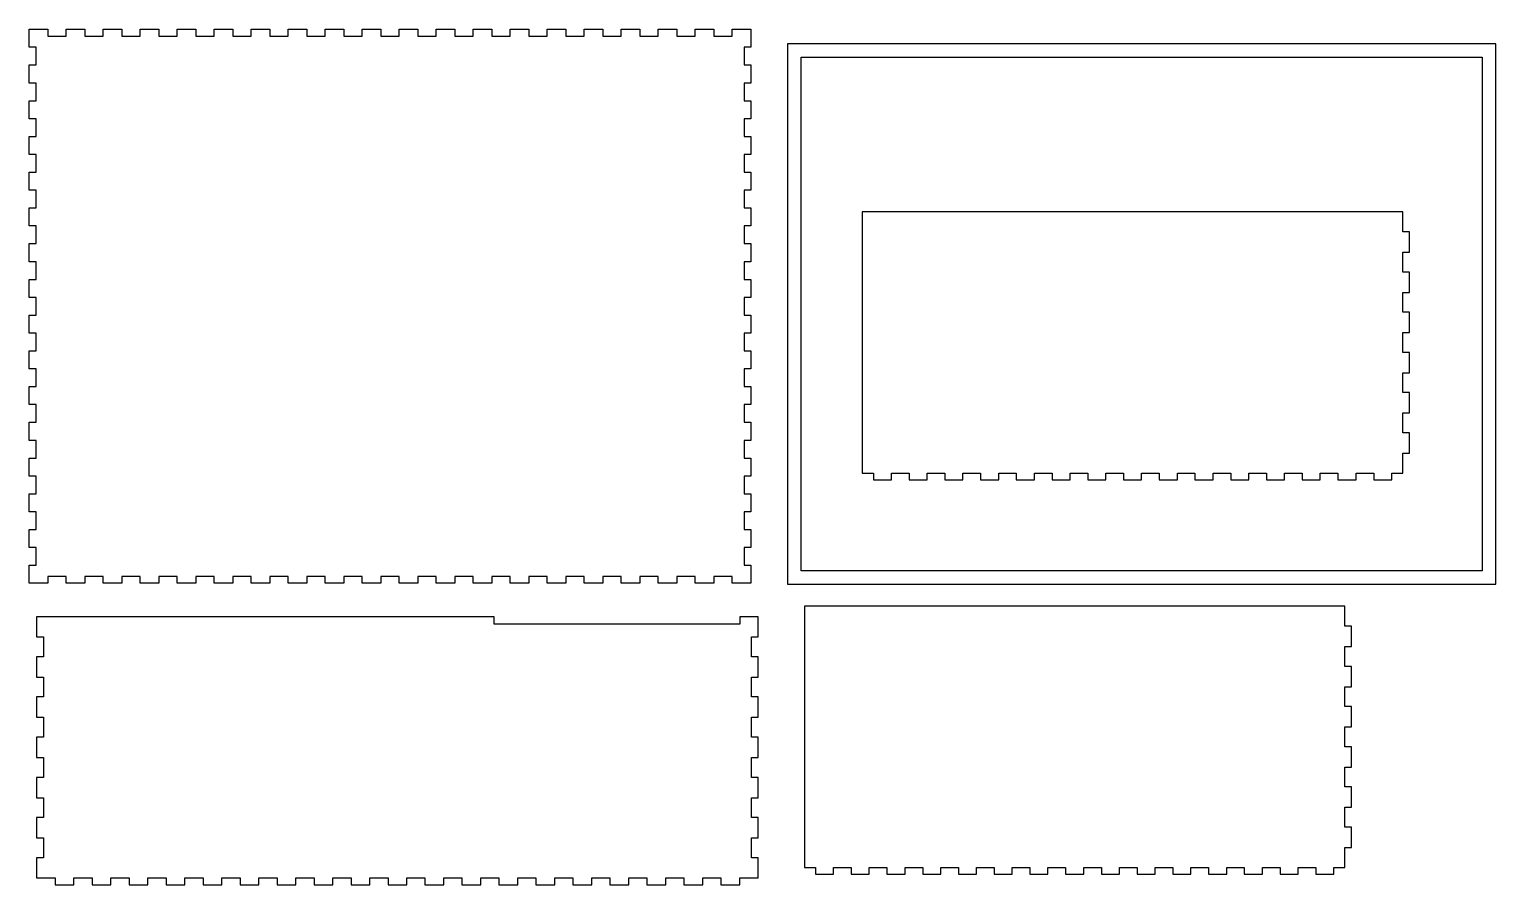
# Model space of a CAD drawing. Extents: x 371 to 1497, y -849 to 357.
# Drawn here: x 371 to 1028, y -26 to 357 of the extents above; entities that cross this region are included whole.
import ezdxf

# ---------------------------------------------------------------- set-up
doc = ezdxf.new("R2010")
doc.units = 0
doc.layers.add('Calque_1', color=7, linetype='CONTINUOUS')

msp = doc.modelspace()

# ---------------------------------------------------------------- linework, layer by layer
at = {"layer": 'Calque_1', "color": 1}
for p, q in [((371.2118, 357.173095), (379.54385, 357.173095)), ((371.2118, 349.123095), (371.2118, 357.173095)), ((379.54385, 357.173095), (379.54385, 354.173095)), ((387.7259, 354.173095), (387.7259, 357.173095)), ((387.7259, 357.173095), (396.10795, 357.173095)), ((396.10795, 357.173095), (396.10795, 354.173095)), ((404.29, 354.173095), (404.29, 357.173095)), ((404.29, 357.173095), (412.67206, 357.173095)), ((412.67206, 357.173095), (412.67206, 354.173095)), ((420.85411, 354.173095), (420.85411, 357.173095)), ((420.85411, 357.173095), (429.23616, 357.173095)), ((429.23616, 357.173095), (429.23616, 354.173095)), ((437.41821, 354.173095), (437.41821, 357.173095)), ((437.41821, 357.173095), (445.80026, 357.173095)), ((445.80026, 357.173095), (445.80026, 354.173095)), ((453.98231, 354.173095), (453.98231, 357.173095)), ((453.98231, 357.173095), (462.36436, 357.173095)), ((462.36436, 357.173095), (462.36436, 354.173095)), ((470.54641, 354.173095), (470.54641, 357.173095)), ((470.54641, 357.173095), (478.92847, 357.173095)), ((478.92847, 357.173095), (478.92847, 354.173095)), ((487.11052, 354.173095), (487.11052, 357.173095)), ((487.11052, 357.173095), (495.49257, 357.173095)), ((495.49257, 357.173095), (495.49257, 354.173095)), ((503.67462, 354.173095), (503.67462, 357.173095)), ((503.67462, 357.173095), (512.05667, 357.173095)), ((512.05667, 357.173095), (512.05667, 354.173095)), ((520.23872, 354.173095), (520.23872, 357.173095)), ((520.23872, 357.173095), (528.62077, 357.173095)), ((528.62077, 357.173095), (528.62077, 354.173095)), ((536.80283, 354.173095), (536.80283, 357.173095)), ((536.80283, 357.173095), (545.18488, 357.173095)), ((545.18488, 357.173095), (545.18488, 354.173095)), ((553.36693, 354.173095), (553.36693, 357.173095)), ((553.36693, 357.173095), (561.74898, 357.173095)), ((561.74898, 357.173095), (561.74898, 354.173095)), ((569.93103, 354.173095), (569.93103, 357.173095)), ((569.93103, 357.173095), (578.31308, 357.173095)), ((578.31308, 357.173095), (578.31308, 354.173095)), ((586.49513, 354.173095), (586.49513, 357.173095)), ((586.49513, 357.173095), (594.87718, 357.173095)), ((594.87718, 357.173095), (594.87718, 354.173095)), ((603.05924, 354.173095), (603.05924, 357.173095)), ((603.05924, 357.173095), (611.44129, 357.173095)), ((611.44129, 357.173095), (611.44129, 354.173095)), ((619.62334, 354.173095), (619.62334, 357.173095)), ((619.62334, 357.173095), (628.00539, 357.173095)), ((628.00539, 357.173095), (628.00539, 354.173095)), ((636.18744, 354.173095), (636.18744, 357.173095)), ((636.18744, 357.173095), (644.56949, 357.173095)), ((644.56949, 357.173095), (644.56949, 354.173095)), ((652.75154, 354.173095), (652.75154, 357.173095)), ((652.75154, 357.173095), (661.13359, 357.173095)), ((661.13359, 357.173095), (661.13359, 354.173095)), ((669.31565, 354.173095), (669.31565, 357.173095)), ((669.31565, 357.173095), (677.6977, 357.173095)), ((677.6977, 357.173095), (677.6977, 354.173095)), ((685.87975, 354.173095), (685.87975, 357.173095)), ((685.87975, 357.173095), (694.2118, 357.173095)), ((694.2118, 357.173095), (694.2118, 349.123095)), ((374.2118, 349.123095), (371.2118, 349.123095)), ((374.2118, 341.223095), (374.2118, 349.123095)), ((379.54385, 354.173095), (387.7259, 354.173095)), ((396.10795, 354.173095), (404.29, 354.173095)), ((412.67206, 354.173095), (420.85411, 354.173095)), ((429.23616, 354.173095), (437.41821, 354.173095)), ((445.80026, 354.173095), (453.98231, 354.173095)), ((462.36436, 354.173095), (470.54641, 354.173095)), ((478.92847, 354.173095), (487.11052, 354.173095)), ((495.49257, 354.173095), (503.67462, 354.173095)), ((512.05667, 354.173095), (520.23872, 354.173095)), ((528.62077, 354.173095), (536.80283, 354.173095)), ((545.18488, 354.173095), (553.36693, 354.173095)), ((561.74898, 354.173095), (569.93103, 354.173095)), ((578.31308, 354.173095), (586.49513, 354.173095)), ((594.87718, 354.173095), (603.05924, 354.173095)), ((611.44129, 354.173095), (619.62334, 354.173095)), ((628.00539, 354.173095), (636.18744, 354.173095)), ((644.56949, 354.173095), (652.75154, 354.173095)), ((661.13359, 354.173095), (669.31565, 354.173095)), ((677.6977, 354.173095), (685.87975, 354.173095)), ((694.2118, 349.123095), (691.2118, 349.123095)), ((691.2118, 349.123095), (691.2118, 341.223095)), ((710.74431, 350.694435), (710.74431, 108.69424)), ((1027.7438, 350.694435), (710.74431, 350.694435)), ((1027.7438, 108.69424), (1027.7438, 350.694435)), ((716.74391, 344.694295), (1021.7437, 344.694295)), ((716.74391, 114.69439), (716.74391, 344.694295)), ((1021.7437, 344.694295), (1021.7437, 114.69439)), ((371.2118, 333.123095), (371.2118, 341.223095)), ((371.2118, 341.223095), (374.2118, 341.223095)), ((691.2118, 341.223095), (694.2118, 341.223095)), ((694.2118, 341.223095), (694.2118, 333.123095)), ((374.2118, 333.123095), (371.2118, 333.123095)), ((374.2118, 325.223095), (374.2118, 333.123095)), ((694.2118, 333.123095), (691.2118, 333.123095)), ((691.2118, 333.123095), (691.2118, 325.223095)), ((371.2118, 317.123095), (371.2118, 325.223095)), ((371.2118, 325.223095), (374.2118, 325.223095)), ((691.2118, 325.223095), (694.2118, 325.223095)), ((694.2118, 325.223095), (694.2118, 317.123095)), ((374.2118, 317.123095), (371.2118, 317.123095)), ((374.2118, 309.223095), (374.2118, 317.123095)), ((694.2118, 317.123095), (691.2118, 317.123095)), ((691.2118, 317.123095), (691.2118, 309.223095)), ((371.2118, 301.123095), (371.2118, 309.223095)), ((371.2118, 309.223095), (374.2118, 309.223095)), ((691.2118, 309.223095), (694.2118, 309.223095)), ((694.2118, 309.223095), (694.2118, 301.123095)), ((374.2118, 301.123095), (371.2118, 301.123095)), ((374.2118, 293.223095), (374.2118, 301.123095)), ((694.2118, 301.123095), (691.2118, 301.123095)), ((691.2118, 301.123095), (691.2118, 293.223095)), ((371.2118, 285.123095), (371.2118, 293.223095)), ((371.2118, 293.223095), (374.2118, 293.223095)), ((691.2118, 293.223095), (694.2118, 293.223095)), ((694.2118, 293.223095), (694.2118, 285.123095)), ((374.2118, 285.123095), (371.2118, 285.123095)), ((374.2118, 277.223095), (374.2118, 285.123095)), ((694.2118, 285.123095), (691.2118, 285.123095)), ((691.2118, 285.123095), (691.2118, 277.223095)), ((371.2118, 269.123095), (371.2118, 277.223095)), ((371.2118, 277.223095), (374.2118, 277.223095)), ((691.2118, 277.223095), (694.2118, 277.223095)), ((694.2118, 277.223095), (694.2118, 269.123095)), ((744.17117, 275.445895), (744.17117, 266.496055)), ((749.12125, 275.445895), (744.17117, 275.445895)), ((757.221, 275.445895), (749.12125, 275.445895)), ((765.1213, 275.445895), (757.221, 275.445895)), ((773.22107, 275.445895), (765.1213, 275.445895)), ((781.12081, 275.445895), (773.22107, 275.445895)), ((789.22111, 275.445895), (781.12081, 275.445895)), ((797.12101, 275.445895), (789.22111, 275.445895)), ((805.22131, 275.445895), (797.12101, 275.445895)), ((813.12111, 275.445895), (805.22131, 275.445895)), ((821.22141, 275.445895), (813.12111, 275.445895)), ((829.12131, 275.445895), (821.22141, 275.445895)), ((837.22161, 275.445895), (829.12131, 275.445895)), ((845.12141, 275.445895), (837.22161, 275.445895)), ((853.22121, 275.445895), (845.12141, 275.445895)), ((861.12161, 275.445895), (853.22121, 275.445895)), ((869.22141, 275.445895), (861.12161, 275.445895)), ((877.12171, 275.445895), (869.22141, 275.445895)), ((885.22151, 275.445895), (877.12171, 275.445895)), ((893.12181, 275.445895), (885.22151, 275.445895)), ((901.22161, 275.445895), (893.12181, 275.445895)), ((909.12201, 275.445895), (901.22161, 275.445895)), ((917.22181, 275.445895), (909.12201, 275.445895)), ((925.12161, 275.445895), (917.22181, 275.445895)), ((933.22191, 275.445895), (925.12161, 275.445895)), ((941.12185, 275.445895), (933.22191, 275.445895)), ((949.22215, 275.445895), (941.12185, 275.445895)), ((957.12195, 275.445895), (949.22215, 275.445895)), ((965.22235, 275.445895), (957.12195, 275.445895)), ((973.12215, 275.445895), (965.22235, 275.445895)), ((981.22245, 275.445895), (973.12215, 275.445895)), ((986.17205, 275.445895), (981.22245, 275.445895)), ((986.17205, 266.496055), (986.17205, 275.445895)), ((374.2118, 269.123095), (371.2118, 269.123095)), ((374.2118, 261.223095), (374.2118, 269.123095)), ((694.2118, 269.123095), (691.2118, 269.123095)), ((691.2118, 269.123095), (691.2118, 261.223095)), ((744.17117, 266.496055), (744.17117, 257.395835)), ((989.17235, 266.496055), (986.17205, 266.496055)), ((989.17235, 257.395835), (989.17235, 266.496055)), ((371.2118, 253.123095), (371.2118, 261.223095)), ((371.2118, 261.223095), (374.2118, 261.223095)), ((691.2118, 261.223095), (694.2118, 261.223095)), ((694.2118, 261.223095), (694.2118, 253.123095)), ((744.17117, 257.395835), (744.17117, 248.496125)), ((986.17205, 248.496125), (986.17205, 257.395835)), ((986.17205, 257.395835), (989.17235, 257.395835)), ((374.2118, 253.123095), (371.2118, 253.123095)), ((374.2118, 245.223095), (374.2118, 253.123095)), ((694.2118, 253.123095), (691.2118, 253.123095)), ((691.2118, 253.123095), (691.2118, 245.223095)), ((371.2118, 237.123095), (371.2118, 245.223095)), ((371.2118, 245.223095), (374.2118, 245.223095)), ((691.2118, 245.223095), (694.2118, 245.223095)), ((694.2118, 245.223095), (694.2118, 237.123095)), ((744.17117, 248.496125), (744.17117, 239.395915)), ((989.17235, 248.496125), (986.17205, 248.496125)), ((989.17235, 239.395915), (989.17235, 248.496125)), ((374.2118, 237.123095), (371.2118, 237.123095)), ((374.2118, 229.223095), (374.2118, 237.123095)), ((694.2118, 237.123095), (691.2118, 237.123095)), ((691.2118, 237.123095), (691.2118, 229.223095)), ((744.17117, 239.395915), (744.17117, 230.495675)), ((986.17205, 230.495675), (986.17205, 239.395915)), ((986.17205, 239.395915), (989.17235, 239.395915)), ((744.17117, 230.495675), (744.17117, 221.395965)), ((989.17235, 230.495675), (986.17205, 230.495675)), ((989.17235, 221.395965), (989.17235, 230.495675)), ((371.2118, 221.123095), (371.2118, 229.223095)), ((371.2118, 229.223095), (374.2118, 229.223095)), ((691.2118, 229.223095), (694.2118, 229.223095)), ((694.2118, 229.223095), (694.2118, 221.123095)), ((374.2118, 221.123095), (371.2118, 221.123095)), ((374.2118, 213.223095), (374.2118, 221.123095)), ((694.2118, 221.123095), (691.2118, 221.123095)), ((691.2118, 221.123095), (691.2118, 213.223095)), ((744.17117, 221.395965), (744.17117, 212.495735)), ((986.17205, 212.495735), (986.17205, 221.395965)), ((986.17205, 221.395965), (989.17235, 221.395965)), ((371.2118, 205.123095), (371.2118, 213.223095)), ((371.2118, 213.223095), (374.2118, 213.223095)), ((691.2118, 213.223095), (694.2118, 213.223095)), ((694.2118, 213.223095), (694.2118, 205.123095)), ((744.17117, 212.495735), (744.17117, 203.396045)), ((989.17235, 212.495735), (986.17205, 212.495735)), ((989.17235, 203.396045), (989.17235, 212.495735)), ((374.2118, 205.123095), (371.2118, 205.123095)), ((374.2118, 197.223095), (374.2118, 205.123095)), ((694.2118, 205.123095), (691.2118, 205.123095)), ((691.2118, 205.123095), (691.2118, 197.223095)), ((371.2118, 189.1231), (371.2118, 197.223095)), ((371.2118, 197.223095), (374.2118, 197.223095)), ((691.2118, 197.223095), (694.2118, 197.223095)), ((694.2118, 197.223095), (694.2118, 189.1231)), ((744.17117, 203.396045), (744.17117, 194.49581)), ((986.17205, 194.49581), (986.17205, 203.396045)), ((986.17205, 203.396045), (989.17235, 203.396045)), ((744.17117, 194.49581), (744.17117, 185.39611)), ((989.17235, 194.49581), (986.17205, 194.49581)), ((989.17235, 185.39611), (989.17235, 194.49581)), ((374.2118, 189.1231), (371.2118, 189.1231)), ((374.2118, 181.2231), (374.2118, 189.1231)), ((694.2118, 189.1231), (691.2118, 189.1231)), ((691.2118, 189.1231), (691.2118, 181.2231)), ((744.17117, 185.39611), (744.17117, 176.49587)), ((986.17205, 176.49587), (986.17205, 185.39611)), ((986.17205, 185.39611), (989.17235, 185.39611)), ((371.2118, 173.1231), (371.2118, 181.2231)), ((371.2118, 181.2231), (374.2118, 181.2231)), ((691.2118, 181.2231), (694.2118, 181.2231)), ((694.2118, 181.2231), (694.2118, 173.1231)), ((374.2118, 173.1231), (371.2118, 173.1231)), ((374.2118, 165.2231), (374.2118, 173.1231)), ((694.2118, 173.1231), (691.2118, 173.1231)), ((691.2118, 173.1231), (691.2118, 165.2231)), ((744.17117, 176.49587), (744.17117, 167.39565)), ((989.17235, 176.49587), (986.17205, 176.49587)), ((989.17235, 167.39565), (989.17235, 176.49587)), ((371.2118, 157.1231), (371.2118, 165.2231)), ((371.2118, 165.2231), (374.2118, 165.2231)), ((691.2118, 165.2231), (694.2118, 165.2231)), ((694.2118, 165.2231), (694.2118, 157.1231)), ((744.17117, 167.39565), (744.17117, 158.44581)), ((986.17205, 158.44581), (986.17205, 167.39565)), ((986.17205, 167.39565), (989.17235, 167.39565)), ((744.17117, 158.44581), (749.12125, 158.44581)), ((749.12125, 158.44581), (749.12125, 155.44601)), ((757.221, 155.44601), (757.221, 158.44581)), ((757.221, 158.44581), (765.1213, 158.44581)), ((765.1213, 158.44581), (765.1213, 155.44601)), ((773.22107, 155.44601), (773.22107, 158.44581)), ((773.22107, 158.44581), (781.12081, 158.44581)), ((781.12081, 158.44581), (781.12081, 155.44601)), ((789.22111, 155.44601), (789.22111, 158.44581)), ((789.22111, 158.44581), (797.12101, 158.44581)), ((797.12101, 158.44581), (797.12101, 155.44601)), ((805.22131, 155.44601), (805.22131, 158.44581)), ((805.22131, 158.44581), (813.12111, 158.44581)), ((813.12111, 158.44581), (813.12111, 155.44601)), ((821.22141, 155.44601), (821.22141, 158.44581)), ((821.22141, 158.44581), (829.12131, 158.44581)), ((829.12131, 158.44581), (829.12131, 155.44601)), ((837.22161, 155.44601), (837.22161, 158.44581)), ((837.22161, 158.44581), (845.12141, 158.44581)), ((845.12141, 158.44581), (845.12141, 155.44601)), ((853.22121, 155.44601), (853.22121, 158.44581)), ((853.22121, 158.44581), (861.12161, 158.44581)), ((861.12161, 158.44581), (861.12161, 155.44601)), ((869.22141, 155.44601), (869.22141, 158.44581)), ((869.22141, 158.44581), (877.12171, 158.44581)), ((877.12171, 158.44581), (877.12171, 155.44601)), ((885.22151, 155.44601), (885.22151, 158.44581)), ((885.22151, 158.44581), (893.12181, 158.44581)), ((893.12181, 158.44581), (893.12181, 155.44601)), ((901.22161, 155.44601), (901.22161, 158.44581)), ((901.22161, 158.44581), (909.12201, 158.44581)), ((909.12201, 158.44581), (909.12201, 155.44601)), ((917.22181, 155.44601), (917.22181, 158.44581)), ((917.22181, 158.44581), (925.12161, 158.44581)), ((925.12161, 158.44581), (925.12161, 155.44601)), ((933.22191, 155.44601), (933.22191, 158.44581)), ((933.22191, 158.44581), (941.12185, 158.44581)), ((941.12185, 158.44581), (941.12185, 155.44601)), ((949.22215, 155.44601), (949.22215, 158.44581)), ((949.22215, 158.44581), (957.12195, 158.44581)), ((957.12195, 158.44581), (957.12195, 155.44601)), ((965.22235, 155.44601), (965.22235, 158.44581)), ((965.22235, 158.44581), (973.12215, 158.44581)), ((973.12215, 158.44581), (973.12215, 155.44601)), ((981.22245, 155.44601), (981.22245, 158.44581)), ((981.22245, 158.44581), (986.17205, 158.44581)), ((374.2118, 157.1231), (371.2118, 157.1231)), ((374.2118, 149.2231), (374.2118, 157.1231)), ((694.2118, 157.1231), (691.2118, 157.1231)), ((691.2118, 157.1231), (691.2118, 149.2231)), ((749.12125, 155.44601), (757.221, 155.44601)), ((765.1213, 155.44601), (773.22107, 155.44601)), ((781.12081, 155.44601), (789.22111, 155.44601)), ((797.12101, 155.44601), (805.22131, 155.44601)), ((813.12111, 155.44601), (821.22141, 155.44601)), ((829.12131, 155.44601), (837.22161, 155.44601)), ((845.12141, 155.44601), (853.22121, 155.44601)), ((861.12161, 155.44601), (869.22141, 155.44601)), ((877.12171, 155.44601), (885.22151, 155.44601)), ((893.12181, 155.44601), (901.22161, 155.44601)), ((909.12201, 155.44601), (917.22181, 155.44601)), ((925.12161, 155.44601), (933.22191, 155.44601)), ((941.12185, 155.44601), (949.22215, 155.44601)), ((957.12195, 155.44601), (965.22235, 155.44601)), ((973.12215, 155.44601), (981.22245, 155.44601)), ((371.2118, 141.1231), (371.2118, 149.2231)), ((371.2118, 149.2231), (374.2118, 149.2231)), ((691.2118, 149.2231), (694.2118, 149.2231)), ((694.2118, 149.2231), (694.2118, 141.1231)), ((374.2118, 141.1231), (371.2118, 141.1231)), ((374.2118, 133.2231), (374.2118, 141.1231)), ((694.2118, 141.1231), (691.2118, 141.1231)), ((691.2118, 141.1231), (691.2118, 133.2231)), ((371.2118, 125.1231), (371.2118, 133.2231)), ((371.2118, 133.2231), (374.2118, 133.2231)), ((691.2118, 133.2231), (694.2118, 133.2231)), ((694.2118, 133.2231), (694.2118, 125.1231)), ((374.2118, 125.1231), (371.2118, 125.1231)), ((374.2118, 117.2231), (374.2118, 125.1231)), ((694.2118, 125.1231), (691.2118, 125.1231)), ((691.2118, 125.1231), (691.2118, 117.2231)), ((371.2118, 109.1731), (371.2118, 117.2231)), ((371.2118, 117.2231), (374.2118, 117.2231)), ((387.7259, 112.1731), (379.54385, 112.1731)), ((379.54385, 112.1731), (379.54385, 109.1731)), ((387.7259, 109.1731), (387.7259, 112.1731)), ((404.29, 112.1731), (396.10795, 112.1731)), ((396.10795, 112.1731), (396.10795, 109.1731)), ((404.29, 109.1731), (404.29, 112.1731)), ((420.85411, 112.1731), (412.67206, 112.1731)), ((412.67206, 112.1731), (412.67206, 109.1731)), ((420.85411, 109.1731), (420.85411, 112.1731)), ((437.41821, 112.1731), (429.23616, 112.1731)), ((429.23616, 112.1731), (429.23616, 109.1731)), ((437.41821, 109.1731), (437.41821, 112.1731)), ((453.98231, 112.1731), (445.80026, 112.1731)), ((445.80026, 112.1731), (445.80026, 109.1731)), ((453.98231, 109.1731), (453.98231, 112.1731)), ((470.54641, 112.1731), (462.36436, 112.1731)), ((462.36436, 112.1731), (462.36436, 109.1731)), ((470.54641, 109.1731), (470.54641, 112.1731)), ((487.11052, 112.1731), (478.92847, 112.1731)), ((478.92847, 112.1731), (478.92847, 109.1731)), ((487.11052, 109.1731), (487.11052, 112.1731)), ((503.67462, 112.1731), (495.49257, 112.1731)), ((495.49257, 112.1731), (495.49257, 109.1731)), ((503.67462, 109.1731), (503.67462, 112.1731)), ((520.23872, 112.1731), (512.05667, 112.1731)), ((512.05667, 112.1731), (512.05667, 109.1731)), ((520.23872, 109.1731), (520.23872, 112.1731)), ((536.80283, 112.1731), (528.62077, 112.1731)), ((528.62077, 112.1731), (528.62077, 109.1731)), ((536.80283, 109.1731), (536.80283, 112.1731)), ((553.36693, 112.1731), (545.18488, 112.1731)), ((545.18488, 112.1731), (545.18488, 109.1731)), ((553.36693, 109.1731), (553.36693, 112.1731)), ((569.93103, 112.1731), (561.74898, 112.1731)), ((561.74898, 112.1731), (561.74898, 109.1731)), ((569.93103, 109.1731), (569.93103, 112.1731)), ((586.49513, 112.1731), (578.31308, 112.1731)), ((578.31308, 112.1731), (578.31308, 109.1731)), ((586.49513, 109.1731), (586.49513, 112.1731)), ((603.05924, 112.1731), (594.87718, 112.1731)), ((594.87718, 112.1731), (594.87718, 109.1731)), ((603.05924, 109.1731), (603.05924, 112.1731)), ((619.62334, 112.1731), (611.44129, 112.1731)), ((611.44129, 112.1731), (611.44129, 109.1731)), ((619.62334, 109.1731), (619.62334, 112.1731)), ((636.18744, 112.1731), (628.00539, 112.1731)), ((628.00539, 112.1731), (628.00539, 109.1731)), ((636.18744, 109.1731), (636.18744, 112.1731)), ((652.75154, 112.1731), (644.56949, 112.1731)), ((644.56949, 112.1731), (644.56949, 109.1731)), ((652.75154, 109.1731), (652.75154, 112.1731)), ((669.31565, 112.1731), (661.13359, 112.1731)), ((661.13359, 112.1731), (661.13359, 109.1731)), ((669.31565, 109.1731), (669.31565, 112.1731)), ((685.87975, 112.1731), (677.6977, 112.1731)), ((677.6977, 112.1731), (677.6977, 109.1731)), ((685.87975, 109.1731), (685.87975, 112.1731)), ((691.2118, 117.2231), (694.2118, 117.2231)), ((694.2118, 117.2231), (694.2118, 109.1731)), ((1021.7437, 114.69439), (716.74391, 114.69439)), ((379.54385, 109.1731), (371.2118, 109.1731)), ((396.10795, 109.1731), (387.7259, 109.1731)), ((412.67206, 109.1731), (404.29, 109.1731)), ((429.23616, 109.1731), (420.85411, 109.1731)), ((445.80026, 109.1731), (437.41821, 109.1731)), ((462.36436, 109.1731), (453.98231, 109.1731)), ((478.92847, 109.1731), (470.54641, 109.1731)), ((495.49257, 109.1731), (487.11052, 109.1731)), ((512.05667, 109.1731), (503.67462, 109.1731)), ((528.62077, 109.1731), (520.23872, 109.1731)), ((545.18488, 109.1731), (536.80283, 109.1731)), ((561.74898, 109.1731), (553.36693, 109.1731)), ((578.31308, 109.1731), (569.93103, 109.1731)), ((594.87718, 109.1731), (586.49513, 109.1731)), ((611.44129, 109.1731), (603.05924, 109.1731)), ((628.00539, 109.1731), (619.62334, 109.1731)), ((644.56949, 109.1731), (636.18744, 109.1731)), ((661.13359, 109.1731), (652.75154, 109.1731)), ((677.6977, 109.1731), (669.31565, 109.1731)), ((694.2118, 109.1731), (685.87975, 109.1731)), ((710.74431, 108.69424), (1027.7438, 108.69424)), ((718.25536, 98.88152), (718.25536, 89.93168)), ((723.20544, 98.88152), (718.25536, 98.88152)), ((731.30519, 98.88152), (723.20544, 98.88152)), ((739.20549, 98.88152), (731.30519, 98.88152)), ((747.30526, 98.88152), (739.20549, 98.88152)), ((755.20503, 98.88152), (747.30526, 98.88152)), ((763.3053, 98.88152), (755.20503, 98.88152)), ((771.20509, 98.88152), (763.3053, 98.88152)), ((779.30537, 98.88152), (771.20509, 98.88152)), ((787.20514, 98.88152), (779.30537, 98.88152)), ((795.30543, 98.88152), (787.20514, 98.88152)), ((803.2052, 98.88152), (795.30543, 98.88152)), ((811.30548, 98.88152), (803.2052, 98.88152)), ((819.20525, 98.88152), (811.30548, 98.88152)), ((827.30502, 98.88152), (819.20525, 98.88152)), ((835.20531, 98.88152), (827.30502, 98.88152)), ((843.30508, 98.88152), (835.20531, 98.88152)), ((851.20538, 98.88152), (843.30508, 98.88152)), ((859.30513, 98.88152), (851.20538, 98.88152)), ((867.20542, 98.88152), (859.30513, 98.88152)), ((875.30519, 98.88152), (867.20542, 98.88152)), ((883.20549, 98.88152), (875.30519, 98.88152)), ((891.30524, 98.88152), (883.20549, 98.88152)), ((899.20503, 98.88152), (891.30524, 98.88152)), ((907.3053, 98.88152), (899.20503, 98.88152)), ((915.20507, 98.88152), (907.3053, 98.88152)), ((923.30537, 98.88152), (915.20507, 98.88152)), ((931.20514, 98.88152), (923.30537, 98.88152)), ((939.30545, 98.88152), (931.20514, 98.88152)), ((947.20525, 98.88152), (939.30545, 98.88152)), ((955.30555, 98.88152), (947.20525, 98.88152)), ((960.25515, 98.88152), (955.30555, 98.88152)), ((960.25515, 89.93168), (960.25515, 98.88152)), ((374.49334, 94.17268), (374.49334, 85.12311)), ((382.72538, 94.17268), (374.49334, 94.17268)), ((391.10783, 94.17268), (382.72538, 94.17268)), ((399.28975, 94.17268), (391.10783, 94.17268)), ((407.67167, 94.17268), (399.28975, 94.17268)), ((415.85359, 94.17268), (407.67167, 94.17268)), ((424.23604, 94.17268), (415.85359, 94.17268)), ((432.41796, 94.17268), (424.23604, 94.17268)), ((440.79988, 94.17268), (432.41796, 94.17268)), ((448.9818, 94.17268), (440.79988, 94.17268)), ((457.36423, 94.17268), (448.9818, 94.17268)), ((465.54618, 94.17268), (457.36423, 94.17268)), ((473.9281, 94.17268), (465.54618, 94.17268)), ((482.11002, 94.17268), (473.9281, 94.17268)), ((490.49244, 94.17268), (482.11002, 94.17268)), ((498.67439, 94.17268), (490.49244, 94.17268)), ((507.05628, 94.17268), (498.67439, 94.17268)), ((515.23823, 94.17268), (507.05628, 94.17268)), ((523.62066, 94.17268), (515.23823, 94.17268)), ((531.80258, 94.17268), (523.62066, 94.17268)), ((540.1845, 94.17268), (531.80258, 94.17268)), ((548.36645, 94.17268), (540.1845, 94.17268)), ((556.74887, 94.17268), (548.36645, 94.17268)), ((564.93079, 94.17268), (556.74887, 94.17268)), ((573.31271, 94.17268), (564.93079, 94.17268)), ((579.28497, 94.17268), (573.31271, 94.17268)), ((579.28497, 90.79667), (579.28497, 94.17268)), ((697.49376, 94.17268), (689.28496, 94.17268)), ((689.28496, 94.17268), (689.28496, 90.79667)), ((697.49376, 85.12311), (697.49376, 94.17268)), ((689.28496, 90.79667), (579.28497, 90.79667)), ((718.25536, 89.93168), (718.25536, 80.83146)), ((963.25545, 89.93168), (960.25515, 89.93168)), ((963.25545, 80.83146), (963.25545, 89.93168)), ((374.49334, 85.12311), (377.49366, 85.12311)), ((377.49366, 85.12311), (377.49366, 76.22287)), ((694.49344, 76.22287), (694.49344, 85.12311)), ((694.49344, 85.12311), (697.49376, 85.12311)), ((718.25536, 80.83146), (718.25536, 71.93175)), ((960.25515, 71.93175), (960.25515, 80.83146)), ((960.25515, 80.83146), (963.25545, 80.83146)), ((377.49366, 76.22287), (374.49334, 76.22287)), ((374.49334, 76.22287), (374.49334, 67.12319)), ((697.49376, 76.22287), (694.49344, 76.22287)), ((697.49376, 67.12319), (697.49376, 76.22287)), ((374.49334, 67.12319), (377.49366, 67.12319)), ((377.49366, 67.12319), (377.49366, 58.22295)), ((694.49344, 58.22295), (694.49344, 67.12319)), ((694.49344, 67.12319), (697.49376, 67.12319)), ((718.25536, 71.93175), (718.25536, 62.83154)), ((963.25545, 71.93175), (960.25515, 71.93175)), ((963.25545, 62.83154), (963.25545, 71.93175)), ((718.25536, 62.83154), (718.25536, 53.9313)), ((960.25515, 53.9313), (960.25515, 62.83154)), ((960.25515, 62.83154), (963.25545, 62.83154)), ((377.49366, 58.22295), (374.49334, 58.22295)), ((374.49334, 58.22295), (374.49334, 49.12274)), ((697.49376, 58.22295), (694.49344, 58.22295)), ((697.49376, 49.12274), (697.49376, 58.22295)), ((718.25536, 53.9313), (718.25536, 44.83159)), ((963.25545, 53.9313), (960.25515, 53.9313)), ((963.25545, 44.83159), (963.25545, 53.9313)), ((374.49334, 49.12274), (377.49366, 49.12274)), ((377.49366, 49.12274), (377.49366, 40.223)), ((694.49344, 40.223), (694.49344, 49.12274)), ((694.49344, 49.12274), (697.49376, 49.12274)), ((377.49366, 40.223), (374.49334, 40.223)), ((374.49334, 40.223), (374.49334, 31.12279)), ((697.49376, 40.223), (694.49344, 40.223)), ((697.49376, 31.12279), (697.49376, 40.223)), ((718.25536, 44.83159), (718.25536, 35.93136)), ((960.25515, 35.93136), (960.25515, 44.83159)), ((960.25515, 44.83159), (963.25545, 44.83159)), ((718.25536, 35.93136), (718.25536, 26.83167)), ((963.25545, 35.93136), (960.25515, 35.93136)), ((963.25545, 26.83167), (963.25545, 35.93136)), ((374.49334, 31.12279), (377.49366, 31.12279)), ((377.49366, 31.12279), (377.49366, 22.22308)), ((694.49344, 22.22308), (694.49344, 31.12279)), ((694.49344, 31.12279), (697.49376, 31.12279)), ((718.25536, 26.83167), (718.25536, 17.93143)), ((960.25515, 17.93143), (960.25515, 26.83167)), ((960.25515, 26.83167), (963.25545, 26.83167)), ((377.49366, 22.22308), (374.49334, 22.22308)), ((374.49334, 22.22308), (374.49334, 13.12287)), ((697.49376, 22.22308), (694.49344, 22.22308)), ((697.49376, 13.12287), (697.49376, 22.22308)), ((718.25536, 17.93143), (718.25536, 8.83173)), ((963.25545, 17.93143), (960.25515, 17.93143)), ((963.25545, 8.83173), (963.25545, 17.93143)), ((374.49334, 13.12287), (377.49366, 13.12287)), ((377.49366, 13.12287), (377.49366, 4.22313)), ((694.49344, 4.22313), (694.49344, 13.12287)), ((694.49344, 13.12287), (697.49376, 13.12287)), ((718.25536, 8.83173), (718.25536, -0.06851)), ((960.25515, -0.06851), (960.25515, 8.83173)), ((960.25515, 8.83173), (963.25545, 8.83173)), ((377.49366, 4.22313), (374.49334, 4.22313)), ((374.49334, 4.22313), (374.49334, -4.87708)), ((697.49376, 4.22313), (694.49344, 4.22313)), ((697.49376, -4.87708), (697.49376, 4.22313)), ((374.49334, -4.87708), (377.49366, -4.87708)), ((377.49366, -4.87708), (377.49366, -13.77732)), ((694.49344, -13.77732), (694.49344, -4.87708)), ((694.49344, -4.87708), (697.49376, -4.87708)), ((718.25536, -0.06851), (718.25536, -9.16873)), ((963.25545, -0.06851), (960.25515, -0.06851)), ((963.25545, -9.16873), (963.25545, -0.06851)), ((718.25536, -9.16873), (718.25536, -18.11857)), ((960.25515, -18.11857), (960.25515, -9.16873)), ((960.25515, -9.16873), (963.25545, -9.16873)), ((377.49366, -13.77732), (374.49334, -13.77732)), ((374.49334, -13.77732), (374.49334, -22.82689)), ((697.49376, -13.77732), (694.49344, -13.77732)), ((697.49376, -22.82689), (697.49376, -13.77732)), ((718.25536, -18.11857), (723.20544, -18.11857)), ((723.20544, -18.11857), (723.20544, -21.11837)), ((731.30519, -21.11837), (731.30519, -18.11857)), ((731.30519, -18.11857), (739.20549, -18.11857)), ((739.20549, -18.11857), (739.20549, -21.11837)), ((747.30526, -21.11837), (747.30526, -18.11857)), ((747.30526, -18.11857), (755.20503, -18.11857)), ((755.20503, -18.11857), (755.20503, -21.11837)), ((763.3053, -21.11837), (763.3053, -18.11857)), ((763.3053, -18.11857), (771.20509, -18.11857)), ((771.20509, -18.11857), (771.20509, -21.11837)), ((779.30537, -21.11837), (779.30537, -18.11857)), ((779.30537, -18.11857), (787.20514, -18.11857)), ((787.20514, -18.11857), (787.20514, -21.11837)), ((795.30543, -21.11837), (795.30543, -18.11857)), ((795.30543, -18.11857), (803.2052, -18.11857)), ((803.2052, -18.11857), (803.2052, -21.11837)), ((811.30548, -21.11837), (811.30548, -18.11857)), ((811.30548, -18.11857), (819.20525, -18.11857)), ((819.20525, -18.11857), (819.20525, -21.11837)), ((827.30502, -21.11837), (827.30502, -18.11857)), ((827.30502, -18.11857), (835.20531, -18.11857)), ((835.20531, -18.11857), (835.20531, -21.11837)), ((843.30508, -21.11837), (843.30508, -18.11857)), ((843.30508, -18.11857), (851.20538, -18.11857)), ((851.20538, -18.11857), (851.20538, -21.11837)), ((859.30513, -21.11837), (859.30513, -18.11857)), ((859.30513, -18.11857), (867.20542, -18.11857)), ((867.20542, -18.11857), (867.20542, -21.11837)), ((875.30519, -21.11837), (875.30519, -18.11857)), ((875.30519, -18.11857), (883.20549, -18.11857)), ((883.20549, -18.11857), (883.20549, -21.11837)), ((891.30524, -21.11837), (891.30524, -18.11857)), ((891.30524, -18.11857), (899.20503, -18.11857)), ((899.20503, -18.11857), (899.20503, -21.11837)), ((907.3053, -21.11837), (907.3053, -18.11857)), ((907.3053, -18.11857), (915.20507, -18.11857)), ((915.20507, -18.11857), (915.20507, -21.11837)), ((923.30537, -21.11837), (923.30537, -18.11857)), ((923.30537, -18.11857), (931.20514, -18.11857)), ((931.20514, -18.11857), (931.20514, -21.11837)), ((939.30545, -21.11837), (939.30545, -18.11857)), ((939.30545, -18.11857), (947.20525, -18.11857)), ((947.20525, -18.11857), (947.20525, -21.11837)), ((955.30555, -21.11837), (955.30555, -18.11857)), ((955.30555, -18.11857), (960.25515, -18.11857)), ((374.49334, -22.82689), (382.72538, -22.82689)), ((382.72538, -22.82689), (382.72538, -25.82721)), ((382.72538, -25.82721), (391.10783, -25.82721)), ((391.10783, -25.82721), (391.10783, -22.82689)), ((391.10783, -22.82689), (399.28975, -22.82689)), ((399.28975, -22.82689), (399.28975, -25.82721)), ((399.28975, -25.82721), (407.67167, -25.82721)), ((407.67167, -25.82721), (407.67167, -22.82689)), ((407.67167, -22.82689), (415.85359, -22.82689)), ((415.85359, -22.82689), (415.85359, -25.82721)), ((415.85359, -25.82721), (424.23604, -25.82721)), ((424.23604, -25.82721), (424.23604, -22.82689)), ((424.23604, -22.82689), (432.41796, -22.82689)), ((432.41796, -22.82689), (432.41796, -25.82721)), ((432.41796, -25.82721), (440.79988, -25.82721)), ((440.79988, -25.82721), (440.79988, -22.82689)), ((440.79988, -22.82689), (448.9818, -22.82689)), ((448.9818, -22.82689), (448.9818, -25.82721)), ((448.9818, -25.82721), (457.36423, -25.82721)), ((457.36423, -25.82721), (457.36423, -22.82689)), ((457.36423, -22.82689), (465.54618, -22.82689)), ((465.54618, -22.82689), (465.54618, -25.82721)), ((465.54618, -25.82721), (473.9281, -25.82721)), ((473.9281, -25.82721), (473.9281, -22.82689)), ((473.9281, -22.82689), (482.11002, -22.82689)), ((482.11002, -22.82689), (482.11002, -25.82721)), ((482.11002, -25.82721), (490.49244, -25.82721)), ((490.49244, -25.82721), (490.49244, -22.82689)), ((490.49244, -22.82689), (498.67439, -22.82689)), ((498.67439, -22.82689), (498.67439, -25.82721)), ((498.67439, -25.82721), (507.05628, -25.82721)), ((507.05628, -25.82721), (507.05628, -22.82689)), ((507.05628, -22.82689), (515.23823, -22.82689)), ((515.23823, -22.82689), (515.23823, -25.82721)), ((515.23823, -25.82721), (523.62066, -25.82721)), ((523.62066, -25.82721), (523.62066, -22.82689)), ((523.62066, -22.82689), (531.80258, -22.82689)), ((531.80258, -22.82689), (531.80258, -25.82721)), ((531.80258, -25.82721), (540.1845, -25.82721)), ((540.1845, -25.82721), (540.1845, -22.82689)), ((540.1845, -22.82689), (548.36645, -22.82689)), ((548.36645, -22.82689), (548.36645, -25.82721)), ((548.36645, -25.82721), (556.74887, -25.82721)), ((556.74887, -25.82721), (556.74887, -22.82689)), ((556.74887, -22.82689), (564.93079, -22.82689)), ((564.93079, -22.82689), (564.93079, -25.82721)), ((564.93079, -25.82721), (573.31271, -25.82721)), ((573.31271, -25.82721), (573.31271, -22.82689)), ((573.31271, -22.82689), (581.49463, -22.82689)), ((581.49463, -22.82689), (581.49463, -25.82721)), ((581.49463, -25.82721), (589.87708, -25.82721)), ((589.87708, -25.82721), (589.87708, -22.82689)), ((589.87708, -22.82689), (598.05901, -22.82689)), ((598.05901, -22.82689), (598.05901, -25.82721)), ((598.05901, -25.82721), (606.44093, -25.82721)), ((606.44093, -25.82721), (606.44093, -22.82689)), ((606.44093, -22.82689), (614.62285, -22.82689)), ((614.62285, -22.82689), (614.62285, -25.82721)), ((614.62285, -25.82721), (623.0053, -25.82721)), ((623.0053, -25.82721), (623.0053, -22.82689)), ((623.0053, -22.82689), (631.18722, -22.82689)), ((631.18722, -22.82689), (631.18722, -25.82721)), ((631.18722, -25.82721), (639.56914, -25.82721)), ((639.56914, -25.82721), (639.56914, -22.82689)), ((639.56914, -22.82689), (647.75106, -22.82689)), ((647.75106, -22.82689), (647.75106, -25.82721)), ((647.75106, -25.82721), (656.13351, -25.82721)), ((656.13351, -25.82721), (656.13351, -22.82689)), ((656.13351, -22.82689), (664.31543, -22.82689)), ((664.31543, -22.82689), (664.31543, -25.82721)), ((664.31543, -25.82721), (672.69735, -25.82721)), ((672.69735, -25.82721), (672.69735, -22.82689)), ((672.69735, -22.82689), (680.87928, -22.82689)), ((680.87928, -22.82689), (680.87928, -25.82721)), ((680.87928, -25.82721), (689.2617, -25.82721)), ((689.2617, -25.82721), (689.2617, -22.82689)), ((689.2617, -22.82689), (697.49376, -22.82689)), ((723.20544, -21.11837), (731.30519, -21.11837)), ((739.20549, -21.11837), (747.30526, -21.11837)), ((755.20503, -21.11837), (763.3053, -21.11837)), ((771.20509, -21.11837), (779.30537, -21.11837)), ((787.20514, -21.11837), (795.30543, -21.11837)), ((803.2052, -21.11837), (811.30548, -21.11837)), ((819.20525, -21.11837), (827.30502, -21.11837)), ((835.20531, -21.11837), (843.30508, -21.11837)), ((851.20538, -21.11837), (859.30513, -21.11837)), ((867.20542, -21.11837), (875.30519, -21.11837)), ((883.20549, -21.11837), (891.30524, -21.11837)), ((899.20503, -21.11837), (907.3053, -21.11837)), ((915.20507, -21.11837), (923.30537, -21.11837)), ((931.20514, -21.11837), (939.30545, -21.11837)), ((947.20525, -21.11837), (955.30555, -21.11837))]:
    msp.add_line(p, q, dxfattribs=at)

doc.saveas('drawing.dxf')
